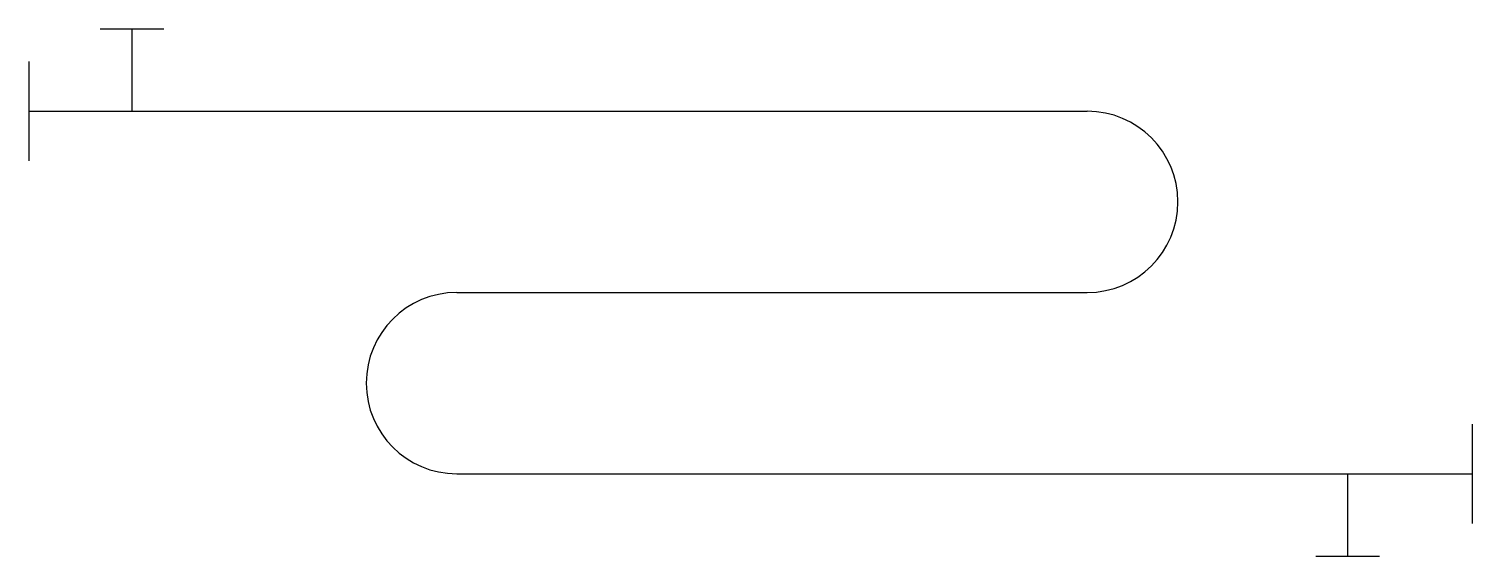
# Model space of a CAD drawing. Header units: metres. Extents: x 87424 to 88934, y -141530 to -140978.
import ezdxf

# ---------------------------------------------------------------- set-up
doc = ezdxf.new("R2010")
doc.units = ezdxf.units.M
doc.layers.add('DET1', color=1, linetype='Continuous')

msp = doc.modelspace()

# ---------------------------------------------------------------- linework, layer by layer
at = {"layer": 'DET1'}
for p, q in [((87498.57, -140978.1), (87565.23, -140978.1)), ((87531.9, -140978.1), (87531.9, -141064.28)), ((87423.97, -141012.24), (87423.97, -141116.32)), ((87423.97, -141064.28), (88531.63, -141064.28)), ((87871.83, -141253.92), (88531.63, -141253.92)), ((88934.35, -141391.51), (88934.35, -141495.59)), ((87871.83, -141443.55), (88934.35, -141443.55)), ((88804.12, -141529.73), (88804.12, -141443.55)), ((88770.8, -141529.73), (88837.45, -141529.73))]:
    msp.add_line(p, q, dxfattribs=at)
for centre, start, end in [((88531.63, -141159.1), 270, 90), ((87871.83, -141348.73), 90, 270)]:
    msp.add_arc(centre, 94.82, start, end, dxfattribs=at)

doc.saveas('drawing.dxf')
